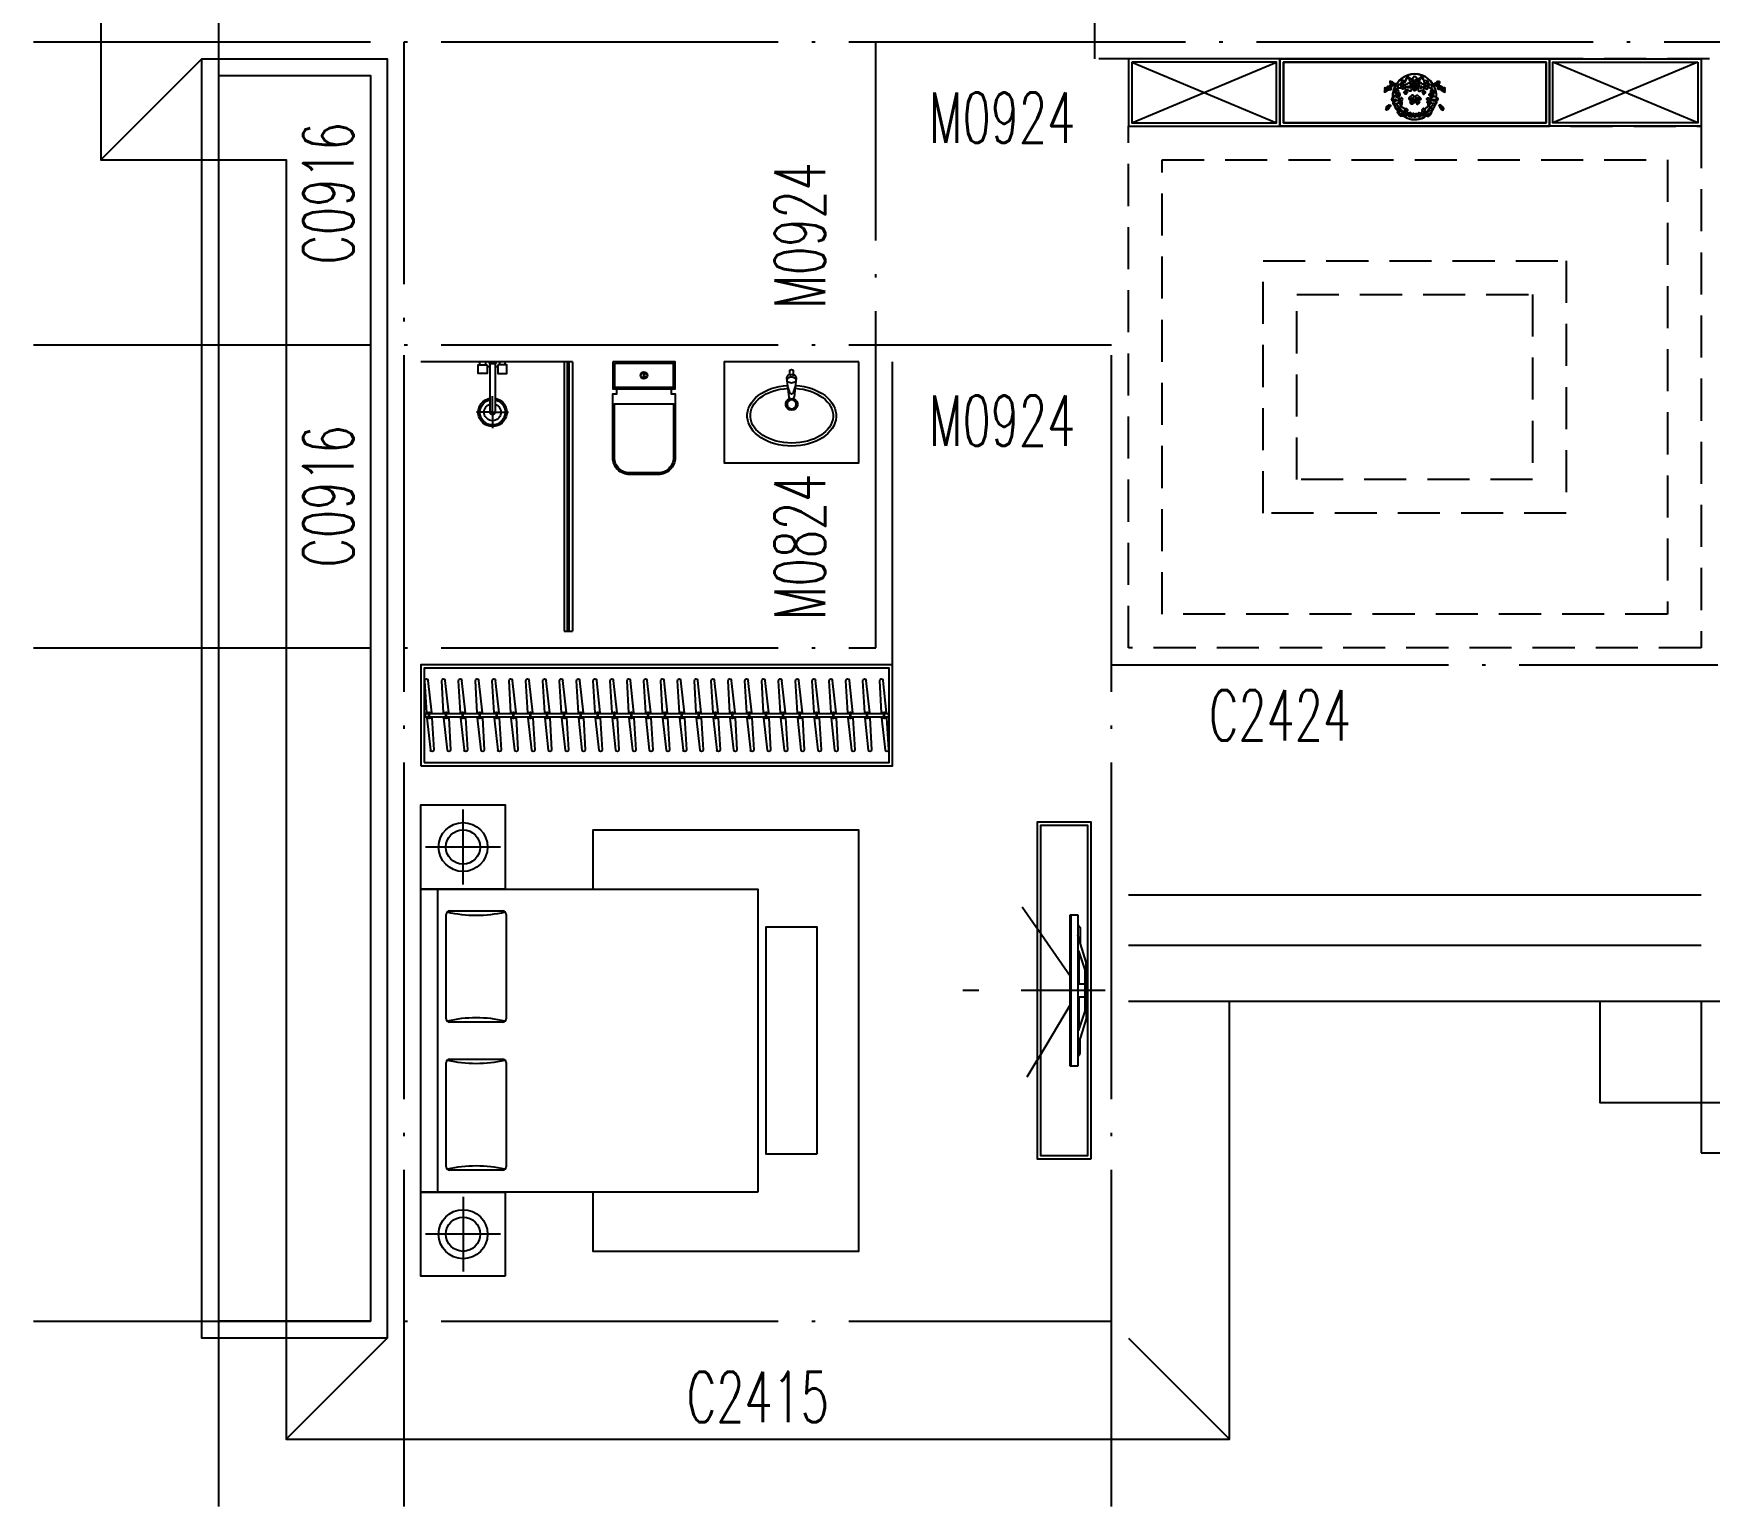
# Model space of a CAD drawing. Extents: x 14112 to 33812, y 15441 to 35841.
# Drawn here: x 14112 to 24062, y 15441 to 24191 of the extents above; entities that cross this region are included whole.
import ezdxf
from ezdxf.enums import TextEntityAlignment as Align

# ---------------------------------------------------------------- set-up
doc = ezdxf.new("R2010")
doc.units = 0
doc.header["$LTSCALE"] = 1000
doc.header["$MEASUREMENT"] = 0
for name, pattern in [('DASHED', [0.75, 0.5, -0.25]), ('DOTE', [2.42, 2, -0.2, 0.02, -0.2]), ('HIDDEN', [0.375, 0.25, -0.125])]:
    doc.linetypes.add(name, pattern=pattern)
for name, color, linetype in [('A-DOTE', 1, 'Continuous'), ('A-GROUND', 2, 'Continuous'), ('A-WALL', 4, 'Continuous'), ('A-WINDOW-TEXT', 7, 'Continuous'), ('A-家具', 254, 'Continuous'), ('A-洁具、厨具', 165, 'Continuous'), ('A-立面看线', 7, 'Continuous')]:
    doc.layers.add(name, color=color, linetype=linetype)
doc.styles.add('_TCH_WINDOW', font='SIMPLEX', dxfattribs={"height": 3.5, "bigfont": 'GBCBIG'})

# ---------------------------------------------------------------- blocks, each defined once
blk = doc.blocks.new('A$C754C7141')
at = {"color": 0}
for p, q in [((0, 20), (0, 640)), ((0, 20), (0, 640)), ((0, 20), (0, 640)), ((20, 660), (335.6, 660)), ((20, 660), (335.6, 660)), ((20, 660), (335.6, 660)), ((355.6, 640), (355.6, 20)), ((355.6, 640), (355.6, 20)), ((355.6, 640), (355.6, 20)), ((335.6, 0), (20, 0)), ((335.6, 0), (20, 0)), ((335.6, 0), (20, 0))]:
    blk.add_line(p, q, dxfattribs=at)
for centre, radius, start, end in [((20, 640), 20, 90, 180), ((20, 640), 20, 90, 180), ((20, 640), 20, 90, 180), ((177.8, 1402.4), 767.7, 257.05826, 282.94174), ((177.8, 1402.4), 767.7, 257.05826, 282.94174), ((177.8, 1402.4), 767.7, 257.05826, 282.94174), ((335.6, 640), 20, 0, 90), ((335.6, 640), 20, 0, 90), ((335.6, 640), 20, 0, 90), ((20, 20), 20, 180, 270), ((20, 20), 20, 180, 270), ((20, 20), 20, 180, 270), ((177.8, -742.4), 767.7, 77.05826, 102.94174), ((177.8, -742.4), 767.7, 77.05826, 102.94174), ((177.8, -742.4), 767.7, 77.05826, 102.94174), ((335.6, 20), 20, 270, 0), ((335.6, 20), 20, 270, 0), ((335.6, 20), 20, 270, 0)]:
    blk.add_arc(centre, radius, start, end, dxfattribs=at)
blk = doc.blocks.new('*U76')
at = {"color": 0}
for p, q in [((-1150, -472.2), (-1150, -27.8)), ((1150, -472.2), (1150, -27.8)), ((-900, -100), (900, -100)), ((-927.8, -250), (-1372.2, -250)), ((927.8, -250), (1372.2, -250))]:
    blk.add_line(p, q, dxfattribs=at)
for points in [[(-900, -2000), (-900, 0), (900, 0), (900, -2000)], [(900, -500), (900, 0), (1400, 0), (1400, -500)], [(-1400, -500), (-1400, 0), (-900, 0), (-900, -500)], [(-675, -2350), (-675, -2050), (675, -2050), (675, -2350)]]:
    blk.add_lwpolyline(points, close=True, dxfattribs=at)
blk.add_lwpolyline([(-900, -1020), (-1250, -1020), (-1250, -2600), (1250, -2600), (1250, -1020), (900, -1020)], dxfattribs=at)
for centre, radius in [((-1150, -250), 145.5), ((-1150, -250), 101.8), ((1150, -250), 145.5), ((1150, -250), 101.8)]:
    blk.add_circle(centre, radius, dxfattribs=at)
at = {"color": 0, "rotation": 90}
for p in [(-110, -505.6), (770, -505.6)]:
    blk.add_blockref('A$C754C7141', p, dxfattribs=at)
blk = doc.blocks.new('*U77')
at = {"color": 0}
blk.add_wipeout([(0, 0), (0, 600), (2800, 600), (2800, 0)], dxfattribs=at)
for p, q in [((34.7, 314.3), (56, 507)), ((64.7, 314.3), (75.9, 505.5)), ((134.7, 314.3), (156, 507)), ((164.7, 314.3), (175.9, 505.5)), ((234.7, 314.3), (256, 507)), ((264.7, 314.3), (275.9, 505.5)), ((334.7, 314.3), (356, 507)), ((364.7, 314.3), (375.9, 505.5)), ((434.7, 314.3), (456, 507)), ((464.7, 314.3), (475.9, 505.5)), ((534.7, 314.3), (556, 507)), ((564.7, 314.3), (575.9, 505.5)), ((634.7, 314.3), (656, 507)), ((664.7, 314.3), (675.9, 505.5)), ((734.7, 314.3), (756, 507)), ((764.7, 314.3), (775.9, 505.5)), ((834.7, 314.3), (856, 507)), ((864.7, 314.3), (875.9, 505.5)), ((934.7, 314.3), (956, 507)), ((964.7, 314.3), (975.9, 505.5)), ((1034.7, 314.3), (1056, 507)), ((1064.7, 314.3), (1075.9, 505.5)), ((1134.7, 314.3), (1156, 507)), ((1164.7, 314.3), (1175.9, 505.5)), ((1234.7, 314.3), (1256, 507)), ((1264.7, 314.3), (1275.9, 505.5)), ((1334.7, 314.3), (1356, 507)), ((1364.7, 314.3), (1375.9, 505.5)), ((1434.7, 314.3), (1456, 507)), ((1464.7, 314.3), (1475.9, 505.5)), ((1534.7, 314.3), (1556, 507)), ((1564.7, 314.3), (1575.9, 505.5)), ((1634.7, 314.3), (1656, 507)), ((1664.7, 314.3), (1675.9, 505.5)), ((1734.7, 314.3), (1756, 507)), ((1764.7, 314.3), (1775.9, 505.5)), ((1834.7, 314.3), (1856, 507)), ((1864.7, 314.3), (1875.9, 505.5)), ((1934.7, 314.3), (1956, 507)), ((1964.7, 314.3), (1975.9, 505.5)), ((2034.7, 314.3), (2056, 507)), ((2064.7, 314.3), (2075.9, 505.5)), ((2134.7, 314.3), (2156, 507)), ((2164.7, 314.3), (2175.9, 505.5)), ((2234.7, 314.3), (2256, 507)), ((2264.7, 314.3), (2275.9, 505.5)), ((2334.7, 314.3), (2356, 507)), ((2364.7, 314.3), (2375.9, 505.5)), ((2434.7, 314.3), (2456, 507)), ((2464.7, 314.3), (2475.9, 505.5)), ((2534.7, 314.3), (2556, 507)), ((2564.7, 314.3), (2575.9, 505.5)), ((2634.7, 314.3), (2656, 507)), ((2664.7, 314.3), (2675.9, 505.5)), ((2734.7, 314.3), (2756, 507)), ((2764.7, 314.3), (2775.9, 505.5)), ((20, 315.2), (25, 315.2)), ((25, 310.2), (2775, 310.2)), ((34.7, 314.3), (47.7, 314.3)), ((47.7, 317.3), (51.7, 317.3)), ((47.7, 317.3), (47.7, 282.7)), ((51.7, 317.3), (51.7, 282.7)), ((51.7, 314.3), (64.7, 314.3)), ((134.7, 314.3), (147.7, 314.3)), ((147.7, 317.3), (151.7, 317.3)), ((147.7, 317.3), (147.7, 282.7)), ((151.7, 317.3), (151.7, 282.7)), ((151.7, 314.3), (164.7, 314.3)), ((234.7, 314.3), (247.7, 314.3)), ((247.7, 317.3), (251.7, 317.3)), ((247.7, 317.3), (247.7, 282.7)), ((251.7, 317.3), (251.7, 282.7)), ((251.7, 314.3), (264.7, 314.3)), ((334.7, 314.3), (347.7, 314.3)), ((347.7, 317.3), (351.7, 317.3)), ((347.7, 317.3), (347.7, 282.7)), ((351.7, 317.3), (351.7, 282.7)), ((351.7, 314.3), (364.7, 314.3)), ((434.7, 314.3), (447.7, 314.3)), ((447.7, 317.3), (451.7, 317.3)), ((447.7, 317.3), (447.7, 282.7)), ((451.7, 317.3), (451.7, 282.7)), ((451.7, 314.3), (464.7, 314.3)), ((534.7, 314.3), (547.7, 314.3)), ((547.7, 317.3), (551.7, 317.3)), ((547.7, 317.3), (547.7, 282.7)), ((551.7, 317.3), (551.7, 282.7)), ((551.7, 314.3), (564.7, 314.3)), ((634.7, 314.3), (647.7, 314.3)), ((647.7, 317.3), (651.7, 317.3)), ((647.7, 317.3), (647.7, 282.7)), ((651.7, 317.3), (651.7, 282.7)), ((651.7, 314.3), (664.7, 314.3)), ((734.7, 314.3), (747.7, 314.3)), ((747.7, 317.3), (751.7, 317.3)), ((747.7, 317.3), (747.7, 282.7)), ((751.7, 317.3), (751.7, 282.7)), ((751.7, 314.3), (764.7, 314.3)), ((834.7, 314.3), (847.7, 314.3)), ((847.7, 317.3), (851.7, 317.3)), ((847.7, 317.3), (847.7, 282.7)), ((851.7, 317.3), (851.7, 282.7)), ((851.7, 314.3), (864.7, 314.3)), ((934.7, 314.3), (947.7, 314.3)), ((947.7, 317.3), (951.7, 317.3)), ((947.7, 317.3), (947.7, 282.7)), ((951.7, 317.3), (951.7, 282.7)), ((951.7, 314.3), (964.7, 314.3)), ((1034.7, 314.3), (1047.7, 314.3)), ((1047.7, 317.3), (1051.7, 317.3)), ((1047.7, 317.3), (1047.7, 282.7)), ((1051.7, 317.3), (1051.7, 282.7)), ((1051.7, 314.3), (1064.7, 314.3)), ((1134.7, 314.3), (1147.7, 314.3)), ((1147.7, 317.3), (1151.7, 317.3)), ((1147.7, 317.3), (1147.7, 282.7)), ((1151.7, 317.3), (1151.7, 282.7)), ((1151.7, 314.3), (1164.7, 314.3)), ((1234.7, 314.3), (1247.7, 314.3)), ((1247.7, 317.3), (1251.7, 317.3)), ((1247.7, 317.3), (1247.7, 282.7)), ((1251.7, 317.3), (1251.7, 282.7)), ((1251.7, 314.3), (1264.7, 314.3)), ((1334.7, 314.3), (1347.7, 314.3)), ((1347.7, 317.3), (1351.7, 317.3)), ((1347.7, 317.3), (1347.7, 282.7)), ((1351.7, 317.3), (1351.7, 282.7)), ((1351.7, 314.3), (1364.7, 314.3)), ((1434.7, 314.3), (1447.7, 314.3)), ((1447.7, 317.3), (1451.7, 317.3)), ((1447.7, 317.3), (1447.7, 282.7)), ((1451.7, 317.3), (1451.7, 282.7)), ((1451.7, 314.3), (1464.7, 314.3)), ((1534.7, 314.3), (1547.7, 314.3)), ((1547.7, 317.3), (1551.7, 317.3)), ((1547.7, 317.3), (1547.7, 282.7)), ((1551.7, 317.3), (1551.7, 282.7)), ((1551.7, 314.3), (1564.7, 314.3)), ((1634.7, 314.3), (1647.7, 314.3)), ((1647.7, 317.3), (1651.7, 317.3)), ((1647.7, 317.3), (1647.7, 282.7)), ((1651.7, 317.3), (1651.7, 282.7)), ((1651.7, 314.3), (1664.7, 314.3)), ((1734.7, 314.3), (1747.7, 314.3)), ((1747.7, 317.3), (1751.7, 317.3)), ((1747.7, 317.3), (1747.7, 282.7)), ((1751.7, 317.3), (1751.7, 282.7)), ((1751.7, 314.3), (1764.7, 314.3)), ((1834.7, 314.3), (1847.7, 314.3)), ((1847.7, 317.3), (1851.7, 317.3)), ((1847.7, 317.3), (1847.7, 282.7)), ((1851.7, 317.3), (1851.7, 282.7)), ((1851.7, 314.3), (1864.7, 314.3)), ((1934.7, 314.3), (1947.7, 314.3)), ((1947.7, 317.3), (1951.7, 317.3)), ((1947.7, 317.3), (1947.7, 282.7)), ((1951.7, 317.3), (1951.7, 282.7)), ((1951.7, 314.3), (1964.7, 314.3)), ((2034.7, 314.3), (2047.7, 314.3)), ((2047.7, 317.3), (2051.7, 317.3)), ((2047.7, 317.3), (2047.7, 282.7)), ((2051.7, 317.3), (2051.7, 282.7)), ((2051.7, 314.3), (2064.7, 314.3)), ((2134.7, 314.3), (2147.7, 314.3)), ((2147.7, 317.3), (2151.7, 317.3)), ((2147.7, 317.3), (2147.7, 282.7)), ((2151.7, 317.3), (2151.7, 282.7)), ((2151.7, 314.3), (2164.7, 314.3)), ((2234.7, 314.3), (2247.7, 314.3)), ((2247.7, 317.3), (2251.7, 317.3)), ((2247.7, 317.3), (2247.7, 282.7)), ((2251.7, 317.3), (2251.7, 282.7)), ((2251.7, 314.3), (2264.7, 314.3)), ((2334.7, 314.3), (2347.7, 314.3)), ((2347.7, 317.3), (2351.7, 317.3)), ((2347.7, 317.3), (2347.7, 282.7)), ((2351.7, 317.3), (2351.7, 282.7)), ((2351.7, 314.3), (2364.7, 314.3)), ((2434.7, 314.3), (2447.7, 314.3)), ((2447.7, 317.3), (2451.7, 317.3)), ((2447.7, 317.3), (2447.7, 282.7)), ((2451.7, 317.3), (2451.7, 282.7)), ((2451.7, 314.3), (2464.7, 314.3)), ((2534.7, 314.3), (2547.7, 314.3)), ((2547.7, 317.3), (2551.7, 317.3)), ((2547.7, 317.3), (2547.7, 282.7)), ((2551.7, 317.3), (2551.7, 282.7)), ((2551.7, 314.3), (2564.7, 314.3)), ((2634.7, 314.3), (2647.7, 314.3)), ((2647.7, 317.3), (2651.7, 317.3)), ((2647.7, 317.3), (2647.7, 282.7)), ((2651.7, 317.3), (2651.7, 282.7)), ((2651.7, 314.3), (2664.7, 314.3)), ((2734.7, 314.3), (2747.7, 314.3)), ((2747.7, 317.3), (2751.7, 317.3)), ((2747.7, 317.3), (2747.7, 282.7)), ((2751.7, 317.3), (2751.7, 282.7)), ((2751.7, 314.3), (2764.7, 314.3)), ((2780, 315.2), (2775, 315.2)), ((20, 284.8), (25, 284.8)), ((34.7, 285.7), (23.5, 94.5)), ((25, 289.8), (2775, 289.8)), ((47.7, 285.7), (34.7, 285.7)), ((64.7, 285.7), (43.4, 93)), ((51.7, 282.7), (47.7, 282.7)), ((64.7, 285.7), (51.7, 285.7)), ((134.7, 285.7), (123.5, 94.5)), ((147.7, 285.7), (134.7, 285.7)), ((164.7, 285.7), (143.4, 93)), ((151.7, 282.7), (147.7, 282.7)), ((164.7, 285.7), (151.7, 285.7)), ((234.7, 285.7), (223.5, 94.5)), ((247.7, 285.7), (234.7, 285.7)), ((264.7, 285.7), (243.4, 93)), ((251.7, 282.7), (247.7, 282.7)), ((264.7, 285.7), (251.7, 285.7)), ((334.7, 285.7), (323.5, 94.5)), ((347.7, 285.7), (334.7, 285.7)), ((364.7, 285.7), (343.4, 93)), ((351.7, 282.7), (347.7, 282.7)), ((364.7, 285.7), (351.7, 285.7)), ((434.7, 285.7), (423.5, 94.5)), ((447.7, 285.7), (434.7, 285.7)), ((464.7, 285.7), (443.4, 93)), ((451.7, 282.7), (447.7, 282.7)), ((464.7, 285.7), (451.7, 285.7)), ((534.7, 285.7), (523.5, 94.5)), ((547.7, 285.7), (534.7, 285.7)), ((564.7, 285.7), (543.4, 93)), ((551.7, 282.7), (547.7, 282.7)), ((564.7, 285.7), (551.7, 285.7)), ((634.7, 285.7), (623.5, 94.5)), ((647.7, 285.7), (634.7, 285.7)), ((664.7, 285.7), (643.4, 93)), ((651.7, 282.7), (647.7, 282.7)), ((664.7, 285.7), (651.7, 285.7)), ((734.7, 285.7), (723.5, 94.5)), ((747.7, 285.7), (734.7, 285.7)), ((764.7, 285.7), (743.4, 93)), ((751.7, 282.7), (747.7, 282.7)), ((764.7, 285.7), (751.7, 285.7)), ((834.7, 285.7), (823.5, 94.5)), ((847.7, 285.7), (834.7, 285.7)), ((864.7, 285.7), (843.4, 93)), ((851.7, 282.7), (847.7, 282.7)), ((864.7, 285.7), (851.7, 285.7)), ((934.7, 285.7), (923.5, 94.5)), ((947.7, 285.7), (934.7, 285.7)), ((964.7, 285.7), (943.4, 93)), ((951.7, 282.7), (947.7, 282.7)), ((964.7, 285.7), (951.7, 285.7)), ((1034.7, 285.7), (1023.5, 94.5)), ((1047.7, 285.7), (1034.7, 285.7)), ((1064.7, 285.7), (1043.4, 93)), ((1051.7, 282.7), (1047.7, 282.7)), ((1064.7, 285.7), (1051.7, 285.7)), ((1134.7, 285.7), (1123.5, 94.5)), ((1147.7, 285.7), (1134.7, 285.7)), ((1164.7, 285.7), (1143.4, 93)), ((1151.7, 282.7), (1147.7, 282.7)), ((1164.7, 285.7), (1151.7, 285.7)), ((1234.7, 285.7), (1223.5, 94.5)), ((1247.7, 285.7), (1234.7, 285.7)), ((1264.7, 285.7), (1243.4, 93)), ((1251.7, 282.7), (1247.7, 282.7)), ((1264.7, 285.7), (1251.7, 285.7)), ((1334.7, 285.7), (1323.5, 94.5)), ((1347.7, 285.7), (1334.7, 285.7)), ((1364.7, 285.7), (1343.4, 93)), ((1351.7, 282.7), (1347.7, 282.7)), ((1364.7, 285.7), (1351.7, 285.7)), ((1434.7, 285.7), (1423.5, 94.5)), ((1447.7, 285.7), (1434.7, 285.7)), ((1464.7, 285.7), (1443.4, 93)), ((1451.7, 282.7), (1447.7, 282.7)), ((1464.7, 285.7), (1451.7, 285.7)), ((1534.7, 285.7), (1523.5, 94.5)), ((1547.7, 285.7), (1534.7, 285.7)), ((1564.7, 285.7), (1543.4, 93)), ((1551.7, 282.7), (1547.7, 282.7)), ((1564.7, 285.7), (1551.7, 285.7)), ((1634.7, 285.7), (1623.5, 94.5)), ((1647.7, 285.7), (1634.7, 285.7)), ((1664.7, 285.7), (1643.4, 93)), ((1651.7, 282.7), (1647.7, 282.7)), ((1664.7, 285.7), (1651.7, 285.7)), ((1734.7, 285.7), (1723.5, 94.5)), ((1747.7, 285.7), (1734.7, 285.7)), ((1764.7, 285.7), (1743.4, 93)), ((1751.7, 282.7), (1747.7, 282.7)), ((1764.7, 285.7), (1751.7, 285.7)), ((1834.7, 285.7), (1823.5, 94.5)), ((1847.7, 285.7), (1834.7, 285.7)), ((1864.7, 285.7), (1843.4, 93)), ((1851.7, 282.7), (1847.7, 282.7)), ((1864.7, 285.7), (1851.7, 285.7)), ((1934.7, 285.7), (1923.5, 94.5)), ((1947.7, 285.7), (1934.7, 285.7)), ((1964.7, 285.7), (1943.4, 93)), ((1951.7, 282.7), (1947.7, 282.7)), ((1964.7, 285.7), (1951.7, 285.7)), ((2034.7, 285.7), (2023.5, 94.5)), ((2047.7, 285.7), (2034.7, 285.7)), ((2064.7, 285.7), (2043.4, 93)), ((2051.7, 282.7), (2047.7, 282.7)), ((2064.7, 285.7), (2051.7, 285.7)), ((2134.7, 285.7), (2123.5, 94.5)), ((2147.7, 285.7), (2134.7, 285.7)), ((2164.7, 285.7), (2143.4, 93)), ((2151.7, 282.7), (2147.7, 282.7)), ((2164.7, 285.7), (2151.7, 285.7)), ((2234.7, 285.7), (2223.5, 94.5)), ((2247.7, 285.7), (2234.7, 285.7)), ((2264.7, 285.7), (2243.4, 93)), ((2251.7, 282.7), (2247.7, 282.7)), ((2264.7, 285.7), (2251.7, 285.7)), ((2334.7, 285.7), (2323.5, 94.5)), ((2347.7, 285.7), (2334.7, 285.7)), ((2364.7, 285.7), (2343.4, 93)), ((2351.7, 282.7), (2347.7, 282.7)), ((2364.7, 285.7), (2351.7, 285.7)), ((2434.7, 285.7), (2423.5, 94.5)), ((2447.7, 285.7), (2434.7, 285.7)), ((2464.7, 285.7), (2443.4, 93)), ((2451.7, 282.7), (2447.7, 282.7)), ((2464.7, 285.7), (2451.7, 285.7)), ((2534.7, 285.7), (2523.5, 94.5)), ((2547.7, 285.7), (2534.7, 285.7)), ((2564.7, 285.7), (2543.4, 93)), ((2551.7, 282.7), (2547.7, 282.7)), ((2564.7, 285.7), (2551.7, 285.7)), ((2634.7, 285.7), (2623.5, 94.5)), ((2647.7, 285.7), (2634.7, 285.7)), ((2664.7, 285.7), (2643.4, 93)), ((2651.7, 282.7), (2647.7, 282.7)), ((2664.7, 285.7), (2651.7, 285.7)), ((2734.7, 285.7), (2723.5, 94.5)), ((2747.7, 285.7), (2734.7, 285.7)), ((2764.7, 285.7), (2743.4, 93)), ((2751.7, 282.7), (2747.7, 282.7)), ((2764.7, 285.7), (2751.7, 285.7)), ((2780, 284.8), (2775, 284.8))]:
    blk.add_line(p, q, dxfattribs=at)
for points in [[(0, 600), (2800, 600), (2800, 0), (0, 0)], [(20, 580), (2780, 580), (2780, 20), (20, 20)]]:
    blk.add_lwpolyline(points, close=True, dxfattribs=at)
for points in [[(25, 284.8), (25, 315.2)], [(2775, 284.8), (2775, 315.2)]]:
    blk.add_lwpolyline(points, dxfattribs=at)
for centre, start, end in [((65.9, 506), 356.96059, 174.28941), ((165.9, 506), 356.96059, 174.28941), ((265.9, 506), 356.96059, 174.28941), ((365.9, 506), 356.96059, 174.28941), ((465.9, 506), 356.96059, 174.28941), ((565.9, 506), 356.96059, 174.28941), ((665.9, 506), 356.96059, 174.28941), ((765.9, 506), 356.96059, 174.28941), ((865.9, 506), 356.96059, 174.28941), ((965.9, 506), 356.96059, 174.28941), ((1065.9, 506), 356.96059, 174.28941), ((1165.9, 506), 356.96059, 174.28941), ((1265.9, 506), 356.96059, 174.28941), ((1365.9, 506), 356.96059, 174.28941), ((1465.9, 506), 356.96059, 174.28941), ((1565.9, 506), 356.96059, 174.28941), ((1665.9, 506), 356.96059, 174.28941), ((1765.9, 506), 356.96059, 174.28941), ((1865.9, 506), 356.96059, 174.28941), ((1965.9, 506), 356.96059, 174.28941), ((2065.9, 506), 356.96059, 174.28941), ((2165.9, 506), 356.96059, 174.28941), ((2265.9, 506), 356.96059, 174.28941), ((2365.9, 506), 356.96059, 174.28941), ((2465.9, 506), 356.96059, 174.28941), ((2565.9, 506), 356.96059, 174.28941), ((2665.9, 506), 356.96059, 174.28941), ((2765.9, 506), 356.96059, 174.28941), ((33.5, 94), 176.96059, 354.28941), ((133.5, 94), 176.96059, 354.28941), ((233.5, 94), 176.96059, 354.28941), ((333.5, 94), 176.96059, 354.28941), ((433.5, 94), 176.96059, 354.28941), ((533.5, 94), 176.96059, 354.28941), ((633.5, 94), 176.96059, 354.28941), ((733.5, 94), 176.96059, 354.28941), ((833.5, 94), 176.96059, 354.28941), ((933.5, 94), 176.96059, 354.28941), ((1033.5, 94), 176.96059, 354.28941), ((1133.5, 94), 176.96059, 354.28941), ((1233.5, 94), 176.96059, 354.28941), ((1333.5, 94), 176.96059, 354.28941), ((1433.5, 94), 176.96059, 354.28941), ((1533.5, 94), 176.96059, 354.28941), ((1633.5, 94), 176.96059, 354.28941), ((1733.5, 94), 176.96059, 354.28941), ((1833.5, 94), 176.96059, 354.28941), ((1933.5, 94), 176.96059, 354.28941), ((2033.5, 94), 176.96059, 354.28941), ((2133.5, 94), 176.96059, 354.28941), ((2233.5, 94), 176.96059, 354.28941), ((2333.5, 94), 176.96059, 354.28941), ((2433.5, 94), 176.96059, 354.28941), ((2533.5, 94), 176.96059, 354.28941), ((2633.5, 94), 176.96059, 354.28941), ((2733.5, 94), 176.96059, 354.28941)]:
    blk.add_arc(centre, 10, start, end, dxfattribs=at)
blk = doc.blocks.new('*U78')
at = {"color": 0}
blk.add_wipeout([(-1000, 531.1), (1000, 531.1), (1000, 209.3), (-1000, 209.3)], dxfattribs=at)
blk.add_lwpolyline([(1000, 531.1), (-1000, 531.1), (-1000, 209.3), (1000, 209.3)], close=True, dxfattribs=at)
blk.add_wipeout([(-449.9, 404.8), (450.1, 404.8), (450.1, 450.9), (391.5, 451.1), (374.5, 465.8), (283.4, 465.8), (167.8, 500), (-168, 500), (-279.8, 465.7), (-374.6, 465.7), (-391.6, 450.9), (-449.9, 450.9)], dxfattribs=at)
at = {"color": 0, "linetype": 'DASHED'}
for p, q in [((0, 614.1), (0, -230.8)), ((-84.8, 404.8), (-585.6, 57.8)), ((84.8, 404.8), (683.1, 49))]:
    blk.add_line(p, q, dxfattribs=at)
at = {"color": 0, "ltscale": 120}
for p, q in [((-167.9, 500), (-327.9, 451)), ((-0.1, 500), (-167.9, 500)), ((-0.1, 500), (167.8, 500)), ((167.8, 500), (327.8, 451)), ((-449.9, 404.8), (-449.9, 450.9)), ((-449.9, 450.9), (450.1, 450.9)), ((450.1, 404.8), (-449.9, 404.8)), ((-391.6, 450.9), (-374.6, 465.7)), ((-374.6, 465.7), (-279.8, 465.7)), ((374.5, 465.8), (283.4, 465.8)), ((391.5, 451.1), (374.5, 465.8)), ((450.1, 450.9), (450.1, 404.8))]:
    blk.add_line(p, q, dxfattribs=at)
at = {"color": 0}
for points in [[(-233.2, 511.1), (-980, 511.1), (-980, 229.3), (980, 229.3), (980, 511.1), (-233.2, 511.1)], [(-449.9, 408.8), (450.1, 408.9)], [(-235.5, 457.3), (-38.9, 457.3), (-38.9, 495.1), (38.8, 495.1), (38.8, 457.4), (235.5, 457.4), (122.3, 495.1), (-122.5, 495.1), (-235.5, 457.3)]]:
    blk.add_lwpolyline(points, dxfattribs=at)
blk = doc.blocks.new('A$C4C12256C')
at = {"color": 0}
for p, q in [((-300, 5, 0), (-300, 95, 0)), ((-300, 2.5, 0), (-300, -2.5, 0)), ((-305, 0, 0), (-395, 0, 0)), ((-302.5, 0, 0), (-297.5, 0, 0)), ((-300, -5, 0), (-300, -95, 0)), ((-295, 0, 0), (-205, 0, 0))]:
    blk.add_line(p, q, dxfattribs=at)
at = {"color": 0, "linetype": 'Continuous'}
for p, q in [((-10, 15), (-300, 15, 0)), ((-30, 32.1, 0), (-30, 15, 0)), ((-30, 32.1, 0), (-30, 15, 0)), ((0, 20), (-10, 20)), ((-10, -20), (-10, 20)), ((-5, -20), (-5, 20)), ((0, -20), (0, 20)), ((-10, -15), (-300, -15, 0)), ((-30, -15, 0), (-30, -32.1, 0)), ((-30, -15, 0), (-30, -32.1, 0)), ((0, -20), (-10, -20))]:
    blk.add_line(p, q, dxfattribs=at)
at = {"color": 0, "linetype": 'Continuous', "elevation": 0}
for points in [[(-18, 32.1), (-69.4, 32.1), (-69.4, 84.9), (-18, 84.9)], [(-18, -32.1), (-69.4, -32.1), (-69.4, -84.9), (-18, -84.9)]]:
    blk.add_lwpolyline(points, close=True, dxfattribs=at)
for points in [[(-18, 75.2), (0, 75.2)], [(0, 41.8), (-18, 41.8)], [(0, -41.8), (-18, -41.8)], [(-18, -75.2), (0, -75.2)]]:
    blk.add_lwpolyline(points, dxfattribs=at)
at = {"color": 0, "linetype": 'Continuous'}
blk.add_arc((-300, 0, 0), 85, 11.53696, 348.46304, dxfattribs=at)
at = {"color": 0}
for radius, start, end in [(75, 11.53696, 348.46304), (50, 17.4576, 342.5424), (15, 90, 270)]:
    blk.add_arc((-300, 0, 0), radius, start, end, dxfattribs=at)
blk = doc.blocks.new('*U63')
at = {"color": 0}
for p, q in [((900, 0), (0, 0)), ((850, 0), (850, -1600)), ((870, -1600), (870, 0)), ((880, -1600), (880, 0)), ((900, 0), (900, -1600))]:
    blk.add_line(p, q, dxfattribs=at)
blk.add_lwpolyline([(850, -1600), (900, -1600)], dxfattribs=at)
at = {"color": 0, "linetype": 'Continuous', "xscale": -1, "rotation": 270}
blk.add_blockref('A$C4C12256C', (425, 0), dxfattribs=at)
blk = doc.blocks.new('海龙工具_洗盆')
at = {"color": 0}
blk.add_lwpolyline([(10.4, -34.8), (10.3, -3.9, 0.376297), (-11, -4), (-10.9, -34.5, -0.272573)], format="xyb", close=True, dxfattribs=at)
for points in [[(-10.9, -27.1, 0.271653), (-28.9, -49.3), (-15.2, -165, 0.760816), (13.9, -165), (26.9, -49.1, 0.255599), (10.4, -27.7)], [(25.5, -61.5, 0.726092), (-27.3, -62.8)], [(-23.6, -94, 0.023079), (-8.4, -142.7, 0.427088), (7, -142.7, 0.023079), (21.9, -93.9)]]:
    blk.add_lwpolyline(points, format="xyb", dxfattribs=at)
blk.add_lwpolyline([(24.4, -71.2), (-0.9, -79.8), (-26.3, -71.4)], dxfattribs=at)
blk.add_circle((-1, -206.6), 27, dxfattribs=at)
blk.add_arc((-1, -206.6), 35.6, 105.72539, 73.60413, dxfattribs=at)
for centre, major_axis, ratio, start_param, end_param in [((-1.5, -274.2), (-263.8, -0.7), 0.685587, -1.488972, 4.621616), ((-1.5, -274), (245.8, 1), 0.663308, 1.649511, 7.763959)]:
    blk.add_ellipse(centre, major_axis=major_axis, ratio=ratio, start_param=start_param, end_param=end_param, dxfattribs=at)
blk = doc.blocks.new('*U44')
at = {"color": 0}
blk.add_lwpolyline([(0, 0), (800, 0), (800, -600), (0, -600)], close=True, dxfattribs=at)
blk.add_blockref('海龙工具_洗盆', (400.3, -46.2), dxfattribs=at)
blk = doc.blocks.new('*U43')
at = {"color": 0, "ltscale": 3}
for points in [[(295, 751.8), (295, 591.4), (665, 591.4), (665, 751.8)], [(305, 741.8), (305, 601.4), (655, 601.4), (655, 741.8)]]:
    blk.add_lwpolyline(points, close=True, dxfattribs=at)
for points in [[(395, 81.8, -0.414214), (295, 181.8), (295, 561.8), (318.1, 561.8), (318.1, 591.4), (641.9, 591.4), (641.9, 561.8), (665, 561.8), (665, 181.8, -0.414214), (565, 81.8)], [(395, 91.8, -0.414214), (305, 181.8), (305, 501.8), (328.1, 501.8), (328.1, 501.8), (631.9, 501.8), (631.9, 501.8), (655, 501.8), (655, 181.8, -0.414214), (565, 91.8)]]:
    blk.add_lwpolyline(points, format="xyb", close=True, dxfattribs=at)
for radius in [20.6, 18.6]:
    blk.add_circle((480, 671.6), radius, dxfattribs=at)
for centre, radius, start, end in [((425.5, 671.6), 54.5, 340.38469, 19.61531), ((512.4, 671.6), 28.6, 145.30424, 214.69576)]:
    blk.add_arc(centre, radius, start, end, dxfattribs=at)
blk = doc.blocks.new('云学贝教学QQ52666049海龙工具_盆栽')
at = {"color": 0}
for points, elevation in [([(-164.5, 47.5), (-173.6, 49.6), (-177.2, 50.5), (-181.4, 49.2), (-178.8, 51.2), (-172.3, 51.1), (-166.1, 52.5), (-161.5, 51.7), (-159.4, 51.1)], 5600), ([(-151.9, 42.4), (-155.2, 40.7), (-158.7, 36.3), (-162.6, 34.6), (-169.4, 29.9), (-175.4, 27.1), (-179.5, 25.1), (-181.2, 26.4), (-181.2, 26.4), (-174.9, 27.4), (-171, 31.2), (-166.5, 35.7), (-161.6, 39.5), (-158.7, 42.3), (-157.5, 44.8)], 5600), ([(-155.7, 48), (-167.4, 46.8), (-177.3, 42.8), (-180.8, 39.6), (-180.9, 37.9), (-180, 37), (-178.8, 38.5), (-177.5, 39.8), (-173.6, 42.1), (-166.3, 44.1)], 5600), ([(-171, 31.2), (-176.4, 29.1), (-179.3, 28.4), (-180.7, 28.6), (-177.9, 31.9), (-172.5, 35.9), (-166.7, 40.2), (-162, 43.3), (-158.8, 44.5)], 5600), ([(-162, 43.3), (-168.1, 42.2), (-175.1, 37.9), (-179.3, 34.1), (-180, 34), (-179.2, 36.1), (-176.9, 39), (-172.2, 41.9), (-166.3, 44.1), (-159.8, 45.5), (-155.3, 45.9)], 5600), ([(-159.8, 48.7), (-166, 50.3), (-172.1, 51.1)], 5600), ([(-168.3, 52.9), (-165.4, 55.2), (-164.2, 56.4), (-162.7, 59.2), (-160.8, 60.1), (-157.2, 59.5), (-156.5, 59.1)], 5600), ([(-160, 53.2), (-163, 54.5), (-165.5, 54.7)], 5600), ([(-159.8, 53.2), (-160.4, 49.6), (-158.7, 50.8), (-156.6, 49.7), (-155.1, 48.6), (-154, 49.2)], 5600), ([(-155.7, 60.7), (-156.1, 55.3), (-157.9, 53.9), (-159.8, 52.7)], 5600), ([(-153.2, 49.5), (-156, 51.8), (-159.1, 52.6)], 5600), ([(-150.6, 51.1), (-153.6, 49.6), (-154.9, 46.4), (-155.2, 45.2), (-156, 44.6), (-152.7, 43.7), (-151.1, 41.5), (-149.1, 41.4), (-144.7, 42.3), (-142.1, 42.9), (-140.4, 45.3), (-139.8, 46.2), (-139, 49.3), (-138.6, 51.3), (-138.6, 54.3), (-139.4, 55.6)], 5600), ([(-155.9, 61.2), (-154.1, 61.4), (-150, 60.5), (-146.9, 59.9)], 5600), ([(-155.5, 56.4), (-153.7, 53.4), (-151.2, 52)], 5600), ([(-143.9, 45.2), (-145.8, 46), (-147.7, 48.1), (-148.4, 47), (-150.3, 47.6), (-150.9, 47.9), (-152.4, 46.4), (-152.8, 46), (-153.4, 45.3)], 5600), ([(-145.5, 43.2), (-148.8, 44.6), (-150.6, 44.1), (-152.5, 44.5)], 5600), ([(-145.9, 55.5), (-146.9, 58.2), (-150.1, 60)], 5600), ([(-139, 56.6), (-140.5, 57.6), (-142.6, 55.5), (-144.1, 55.9), (-146.1, 53.1), (-148.5, 51.7), (-150, 50.7), (-147, 50.2), (-145.1, 49.9), (-142.6, 50), (-140.9, 49.9), (-140.5, 50.8)], 5600), ([(-146.9, 59.9), (-147.2, 63.5), (-145.5, 69.4), (-142.7, 73.7), (-139.6, 77.4), (-139.3, 76.1), (-142, 70.6), (-142.9, 65.7)], 5600), ([(-143, 46.1), (-142.7, 48), (-144.7, 48.1)], 5600), ([(-136.5, 75.3), (-140.8, 67.8), (-141.4, 64), (-141.9, 59.6), (-142.2, 56.9)], 5600), ([(-128.3, 83.4), (-130.1, 77.5), (-132.3, 71.9), (-134.5, 66.3), (-137.8, 62.1), (-140, 59.5), (-141.5, 56.5)], 5600), ([(-128.3, 83.4), (-132.3, 80.8), (-136.3, 74.8), (-139.2, 65.6), (-141.3, 61.7)], 5600), ([(-141, 70.9), (-138.6, 75.7), (-135.1, 79.1), (-132.8, 80.4)], 5600), ([(-132.5, 66.7), (-129, 66.8), (-128.3, 64.7), (-130.7, 62.4), (-134.7, 61.1), (-136.8, 58.9), (-138, 57.6), (-139, 56.3), (-140.1, 55.8)], 5600), ([(-131.5, 73.7), (-127.4, 76), (-124.9, 77.1), (-124.1, 76.2), (-126, 75), (-128.2, 72.9), (-130.4, 71.5), (-123.1, 76.2), (-119.5, 76.9), (-117.9, 76.1), (-123.2, 72.5), (-129.2, 68.3), (-132.4, 66.9)], 5600), ([(-129.5, 79.4), (-127.3, 79.2), (-127.7, 78.3), (-130.2, 77)], 5600), ([(137.5, 86.9), (134.4, 89.1), (130.5, 87.2), (124.3, 79.9), (120.7, 71), (120.7, 65.2), (128.4, 64.1), (132.3, 64.9)], 8000), ([(137.5, 86.9), (142.1, 90), (145.8, 88.8), (145.8, 82.7), (141.2, 73.5), (132.3, 64.9)], 8000), ([(-153.2, -70.2), (-159.6, -77.6), (-169.2, -80.6), (-172.3, -77.9), (-169.8, -76.7), (-173, -74.3), (-169.5, -67.9), (-167.8, -61.2), (-160.7, -56), (-154.6, -50.5), (-145.8, -50.9), (-145.3, -53.1), (-145.3, -53.1), (-145.3, -53.1), (-143.9, -56.3)], 8000), ([(-143.9, -56.3), (-143.9, -56.3), (-147.6, -59.2), (-152.1, -64.9), (-153.2, -70.2)], 8000)]:
    blk.add_lwpolyline(points, dxfattribs=dict(at, elevation=elevation))
at = {"color": 0, "elevation": 8000}
for points in [[(124, 68.3, 0.362489), (141.6, 78.1, 0.120411), (143.8, 86.2)], [(166.5, 48.3, -0.504313), (148, 41.2, -0.338411), (137.3, 44.1, -0.559999), (141.8, 55.5)], [(-147.4, -54.5, 0.168593), (-154.6, -65.2, -0.405058), (-169, -73.4)]]:
    blk.add_lwpolyline(points, format="xyb", dxfattribs=at)
at = {"color": 0}
for centre, radius, start, end in [((-62.1, 102.9), 11.2, 294.30872, 10.13759), ((-41, 106.7), 10.2, 110.09511, 190.18906), ((-41.4, 106.5), 10.2, 26.70281, 107.97021), ((-21.7, 116.4), 11.8, 206.59966, 281.47463), ((-22.3, 117), 12.5, 283.85001, 336.83482), ((-2.3, 108.4), 9.28, 94.44829, 156.77622), ((-2.6, 106.1), 11.6, 28.04407, 92.02431), ((24.3, 120.3), 18.8, 207.90401, 257.29837), ((23.5, 119.8), 18.1, 259.19953, 308.06662), ((41.9, 96.2), 11.8, 66.11063, 127.77752), ((42.4, 97.9), 10, 349.83483, 64.67883), ((-104.7, 27.1), 12.4, 156.12973, 194.84659), ((-86, 33.5), 32.2, 197.35174, 228.76091), ((-108, 28.7), 8.73, 102.43704, 157.23576), ((-112.6, 50.1), 13.1, 282.36133, 326.30744), ((-91.8, 61.3), 10.1, 134.83496, 207.61824), ((-112.7, 50.4), 13.4, 325.23794, 27.3794), ((-93.4, 62.9), 7.95, 71.28985, 135.00431), ((-87.9, 79), 9.16, 251.18228, 310.03764), ((-87.9, 79.1), 9.23, 310.07175, 28.1433), ((-72.5, 87.4), 8.25, 124.72383, 208.25754), ((-72.7, 87.5), 7.96, 53.83813, 124.04848), ((-61.7, 102.6), 10.8, 233.57739, 292.87062), ((64.8, 93.9), 12.7, 169.97233, 235.40369), ((64.4, 93.6), 12.3, 236.09057, 291.19864), ((72.7, 72.2), 10.7, 51.61327, 111.09656), ((73, 72.6), 10.2, 328.27045, 51.53779), ((91.6, 61.1), 11.7, 148.40864, 225.39843), ((90.9, 60.3), 10.6, 225.22447, 292.36833), ((116.4, 9.8), 26.1, 128.25144, 182.64269), ((126.9, 9.3), 36.6, 181.14737, 198.23751), ((97.6, 44), 7, 25.97319, 111.9833), ((92, 40.9), 13.4, 307.79276, 27.44024), ((143.3, 79.1), 9.71, 126.60137, 200.34921), ((142.7, 47.5), 8.26, 310.00379, 48.2432), ((155.9, 46.2), 10.8, 11.30966, 135.79563), ((151.6, 57.6), 5.34, 239.54803, 320.86779), ((-162.6, -69.3), 3.48, 190.59482, 270.14), ((-167.3, -77.4), 9.42, 38.36736, 81.92375), ((101.5, -39.5), 25.9, 163.36695, 189.89591), ((111.2, -38.5), 35.7, 188.84612, 211.34625), ((94.9, -37.1), 18.9, 117.33393, 164.53266), ((80.4, -9.1), 12.6, 297.2567, 356.17931), ((74, -8.2), 19.1, 354.61756, 18.38496)]:
    blk.add_arc(centre, radius, start, end, dxfattribs=at)
at = {"color": 0, "extrusion": (0, 0, -1)}
for major_axis, start_param, end_param in [((0, 135.5), 4.677441, 8.536116), ((0, 103.6), 4.683843, 4.764957), ((0, 103.6), 1.330582, 2.144896), ((0, 135.5), 4.49304, 4.511865), ((0, 135.5), 2.546293, 4.369155)]:
    blk.add_ellipse((-2.2, -1.9), major_axis=major_axis, ratio=0.95394, start_param=start_param, end_param=end_param, dxfattribs=at)
at = {"color": 0}
for centre, major_axis, start_param, end_param in [((19.2, 94.1), (0, 6.01), 0.338538, 2.803054), ((23.5, 97.3), (0, 6.9), 4.517874, 7.492233), ((-115.8, -5.2), (0, 8.61), 4.373375, 7.944442), ((-106.5, 28.2), (0, 6.01), 0.338538, 2.803054), ((-98.1, 8.2), (0, 12.2), -1.10274, 1.10274), ((-98.2, 14), (0, 10.8), 1.603379, 3.630768), ((-102.3, 31.4), (0, 6.9), 4.517874, 7.492233), ((-105.3, 32.1), (0, 10.1), 2.803054, 4.517874), ((-100, -1.7), (0, 12.9), -0.739046, 0.517872), ((-92.6, 6.1), (0, 1.87), 2.666954, 5.830023), ((-91.2, 10.2), (0, 4.98), 3.354917, 5.486597), ((-25.4, -12.5), (0, 11.7), -0.25255, 3.303238), ((-18.5, 62.4), (0, 12.2), -1.10274, 1.10274), ((-18.6, 68.2), (0, 10.8), 1.603379, 3.630768), ((-20.4, 52.5), (0, 12.9), -0.739046, 0.517872), ((-14.4, -0.4), (0, 8.61), 4.373375, 7.944442), ((-12.9, 60.4), (0, 1.87), 2.666954, 5.830023), ((-11.5, 64.4), (0, 4.98), 3.354917, 5.486597), ((0, -9.1), (0, 9.14), 2.830269, 7.151446), ((0.6, 86.8), (0, 6.01), 0.338538, 2.803054), ((0.6, 67.3), (0, 6.01), 0.338538, 2.803054), ((4.8, 90), (0, 6.9), 4.517874, 7.492233), ((1.9, 90.6), (0, 10.1), 2.803054, 4.517874), ((4.8, 70.5), (0, 6.9), 4.517874, 7.492233), ((1.9, 71.1), (0, 10.1), 2.803054, 4.517874), ((14.5, 79.5), (0, 6.01), 0.338538, 2.803054), ((22.5, 60.9), (0, 11.7), -0.25255, 3.303238), ((18.8, 82.7), (0, 6.9), 4.517874, 7.492233), ((15.8, 83.3), (0, 10.1), 2.803054, 4.517874), ((20.5, 97.9), (0, 10.1), 2.803054, 4.517874), ((27.9, 40.2), (0, 9.83), 0.39086, 4.681834), ((33.5, 73), (0, 8.61), 4.373375, 7.944442), ((44.5, 45.9), (0, 9.69), 2.235884, 6.208448), ((47.9, 64.3), (0, 9.14), 2.830269, 7.151446), ((68.1, 67.3), (0, 6.01), 0.338538, 2.803054), ((68.1, 50.2), (0, 6.01), 0.338538, 2.803054), ((72.4, 70.5), (0, 6.9), 4.517874, 7.492233), ((69.4, 71.1), (0, 10.1), 2.803054, 4.517874), ((72.4, 53.4), (0, 6.9), 4.517874, 7.492233), ((69.4, 54), (0, 10.1), 2.803054, 4.517874), ((-126.8, -17.3), (0, 11.7), -0.25255, 3.303238), ((-121.4, -38), (0, 9.83), 0.39086, 4.681834), ((-104.8, -32.3), (0, 9.69), 2.235884, 6.208448), ((-98.9, -50.3), (0, 9.42), 1.421813, 2.26748), ((-101.4, -14), (0, 9.14), 2.830269, 7.151446), ((-98.2, -50.4), (0, 10.1), 0.608579, 1.421813), ((-102, -53), (0, 5.23), 2.26748, 3.332407), ((-100.1, -63.2), (0, 5.19), -0.878806, 0.190815), ((-92.3, -68.8), (0, 4.76), 0.968358, 2.319903), ((-100, -63.2), (0, 5.13), 4.10995, 5.404379), ((-92.5, -69), (0, 4.39), 2.319903, 3.788354), ((-87.1, -76.5), (0, 5), -0.710342, 0.646761), ((-83.3, -18.1), (0, 6.01), 0.338538, 2.803054), ((-82.6, -84.5), (0, 4.17), 0.550946, 2.767302), ((-79, -14.9), (0, 6.9), 4.517874, 7.492233), ((-82, -14.3), (0, 10.1), 2.803054, 4.517874), ((-87.2, -76.6), (0, 5.12), 3.692539, 5.572843), ((-82.5, -84.4), (0, 4.28), 2.767302, 4.072465), ((-76, -89.5), (0, 4.27), -0.374929, 0.930873), ((-71.5, -96.6), (0, 4.29), 0.581428, 2.733857), ((-76, -89.5), (0, 4.22), 3.72302, 5.908256), ((-71.5, -96.6), (0, 4.22), 2.733857, 4.135543), ((-64.3, -101.6), (0, 4.85), -0.297722, 0.99395), ((-64.3, -101.5), (0, 4.79), 4.235778, 5.985464), ((-27.8, -102.7), (0, 6.9), 4.517874, 7.492233), ((-20, -33.2), (0, 9.83), 0.39086, 4.681834), ((-3.4, -27.5), (0, 9.69), 2.235884, 6.208448), ((13.2, -19.5), (0, 6.01), 0.338538, 2.803054), ((17.5, -16.3), (0, 6.9), 4.517874, 7.492233), ((14.5, -15.7), (0, 10.1), 2.803054, 4.517874), ((44.8, -98.6), (0, 6.01), 0.338538, 2.803054), ((47.2, -81.6), (0, 6.01), 0.338538, 2.803054), ((49.1, -95.4), (0, 6.9), 4.517874, 7.492233), ((46.1, -94.8), (0, 10.1), 2.803054, 4.517874), ((51.4, -78.3), (0, 6.9), 4.517874, 7.492233), ((48.4, -77.7), (0, 10.1), 2.803054, 4.517874), ((69.3, -78.9), (0, 11.7), -0.25255, 3.303238), ((74.7, -99.5), (0, 9.83), 0.39086, 4.681834), ((80.3, -66.7), (0, 8.61), 4.373375, 7.944442), ((91.3, -93.8), (0, 9.69), 2.235884, 6.208448), ((94.7, -75.5), (0, 9.14), 2.830269, 7.151446), ((-56.1, -105.9), (0, 4.78), 1.094185, 2.845949), ((-55.9, -105), (0, 5.72), 2.845949, 3.916468), ((-48.1, -113.4), (0, 5.92), -0.274971, 0.774875), ((-48.2, -113.8), (0, 6.41), -1.291247, -0.274971), ((-38, -110.7), (0, 4.79), 1.850345, 3.045523), ((-38, -110.7), (0, 4.86), 3.045523, 3.93337), ((-32, -105.9), (0, 6.01), 0.338538, 2.803054), ((-29.7, -119.2), (0, 7.27), 0.073768, 0.791777), ((-30.7, -102.1), (0, 10.1), 2.803054, 4.517874), ((-29.8, -118.4), (0, 6.52), -1.447581, 0.073768), ((-19.7, -117.1), (0, 4.17), 1.694012, 3.773448), ((-13.4, -110.8), (0, 6.01), 0.338538, 2.803054), ((-19.3, -117.6), (0, 3.53), 3.773448, 4.777499), ((-12.1, -117.2), (0, 4.04), 0.703246, 1.635906), ((-9.1, -107.6), (0, 6.9), 4.517874, 7.492233), ((-12.1, -107), (0, 10.1), 2.803054, 4.517874), ((-11.9, -117.4), (0, 4.35), -1.300217, 0.703246), ((-0.7, -114.1), (0, 7.79), 1.841375, 3.203332), ((-0.8, -113), (0, 8.97), 3.203332, 4.261519), ((14.4, -120.7), (0, 8.78), 0.049175, 1.119926), ((14.4, -119.6), (0, 7.69), -1.27873, 0.049175), ((26.6, -115.8), (0, 5.73), 1.862863, 3.453088), ((26.8, -116.2), (0, 5.24), 3.453088, 5.026981), ((37.4, -112.6), (0, 6.44), 0.498912, 1.885388), ((37.4, -112.7), (0, 6.52), -1.206965, 0.498912), ((49.3, -107.9), (0, 6.83), 1.934627, 3.589356), ((49.3, -107.8), (0, 6.92), 3.589356, 4.744189), ((62.3, -107.4), (0, 6.79), 0.43483, 1.602597), ((62.3, -107.3), (0, 6.65), -0.529384, 0.43483), ((77.1, -108.7), (0, 8.96), 1.479763, 3.165389), ((62.3, -107.3), (0, 6.65), 4.621356, 4.747288), ((76.9, -99.8), (0, 17.8), 3.165389, 3.836017), ((76.7, -99.5), (0, 18.2), 3.836017, 4.500061)]:
    blk.add_ellipse(centre, major_axis=major_axis, ratio=0.95394, start_param=start_param, end_param=end_param, dxfattribs=at)
at = {"color": 0, "extrusion": (0, 0, -1)}
for centre, major_axis in [((-9, 46.4), (0, 3.78)), ((-3.6, 52.1), (0, 3.78)), ((-3.6, 38.8), (0, 3.78)), ((3.6, 46.4), (0, 3.78)), ((35.3, 55.6), (0, 5.21)), ((46.9, 24.4), (0, 3.78)), ((52.3, 30.1), (0, 3.78)), ((52.3, 16.9), (0, 3.78)), ((59.5, 24.4), (0, 3.78)), ((-114.1, -22.7), (0, 5.21)), ((-90.5, -34.1), (0, 3.78)), ((-85.1, -28.4), (0, 3.78)), ((-85.1, -41.7), (0, 3.78)), ((-77.9, -34.1), (0, 3.78)), ((-12.6, -17.8), (0, 5.21)), ((9.5, -35.5), (0, 3.78)), ((14.9, -29.8), (0, 3.78)), ((14.9, -43.1), (0, 3.78)), ((22.2, -35.5), (0, 3.78)), ((82, -84.2), (0, 5.21))]:
    blk.add_ellipse(centre, major_axis=major_axis, ratio=0.95394, dxfattribs=at)
blk = doc.blocks.new('*U66')
at = {"color": 0, "linetype": 'ByBlock'}
for points in [[(-118.7, 0), (-118.7, 400), (1481.3, 400), (1481.3, 0)], [(-98.7, 20), (-98.7, 380), (1461.3, 380), (1461.3, 20)]]:
    blk.add_lwpolyline(points, close=True, dxfattribs=at)
at = {"color": 0}
blk.add_blockref('云学贝教学QQ52666049海龙工具_盆栽', (682.4, 176.1), dxfattribs=at)
blk = doc.blocks.new('*U67')
at = {"color": 0, "linetype": 'ByBlock'}
for p, q in [((20, 20), (880, 380)), ((20, 380), (880, 20))]:
    blk.add_line(p, q, dxfattribs=at)
for points in [[(0, 0), (0, 400), (900, 400), (900, 0)], [(20, 20), (20, 380), (880, 380), (880, 20)]]:
    blk.add_lwpolyline(points, close=True, dxfattribs=at)

msp = doc.modelspace()

# ---------------------------------------------------------------- linework, layer by layer
at = {"layer": 'A-DOTE', "linetype": 'DOTE'}
for p, q in [((15211.9, 15441.3), (15211.9, 35841.3)), ((14111.9, 24141.3), (33811.9, 24141.3)), ((16311.9, 15441.3), (16311.9, 24141.3)), ((19111.9, 20541.3), (19111.9, 24141.3)), ((14111.9, 22341.3), (20511.9, 22341.3)), ((20511.9, 15441.3), (20511.9, 22341.3)), ((14111.9, 20541.3), (19111.9, 20541.3)), ((20511.9, 20441.3), (24111.9, 20441.3)), ((14111.9, 16541.3), (20511.9, 16541.3))]:
    msp.add_line(p, q, dxfattribs=at)
at = {"layer": 'A-GROUND'}
for points in [[(24011.9, 18441.3), (23411.9, 18441.3), (23411.9, 17841.3), (33411.9, 17841.3), (33411.9, 33441.3), (30231.9, 33441.3), (30231.9, 32841.3)], [(15111.9, 24041.3), (14511.9, 23441.3)], [(16211.9, 16441.3), (15611.9, 15841.3)], [(20611.9, 16441.3), (21211.9, 15841.3)]]:
    msp.add_lwpolyline(points, dxfattribs=at)
at = {"layer": 'A-WALL'}
for points in [[(15111.9, 24041.3), (16211.9, 24041.3), (16211.9, 16441.3), (15111.9, 16441.3)], [(24011.9, 17541.3), (32811.9, 17541.3), (32811.9, 18441.3), (24011.9, 18441.3)]]:
    msp.add_lwpolyline(points, close=True, dxfattribs=at)
msp.add_lwpolyline([(24011.9, 18441.3), (20611.9, 18441.3)], dxfattribs=at)
at = {"layer": 'A-立面看线', "linetype": 'HIDDEN'}
for points in [[(20411.9, 29441.3), (27811.9, 29441.3), (27811.9, 24041.3), (20411.9, 24041.3)], [(20611.9, 23641.3), (24011.9, 23641.3), (24011.9, 20541.3), (20611.9, 20541.3)], [(20811.9, 23441.3), (23811.9, 23441.3), (23811.9, 20741.3), (20811.9, 20741.3)], [(21411.9, 22841.3), (23211.9, 22841.3), (23211.9, 21341.3), (21411.9, 21341.3)], [(21611.9, 22641.3), (23011.9, 22641.3), (23011.9, 21541.3), (21611.9, 21541.3)]]:
    msp.add_lwpolyline(points, close=True, dxfattribs=at)
at = {"layer": 'A-立面看线'}
msp.add_lwpolyline([(15211.9, 23941.3), (16111.9, 23941.3), (16111.9, 16541.3), (15211.9, 16541.3)], close=True, dxfattribs=at)
for points in [[(24011.9, 19073.3), (20611.9, 19073.3)], [(24011.9, 18773.3), (20611.9, 18773.3)]]:
    msp.add_lwpolyline(points, dxfattribs=at)

# ---------------------------------------------------------------- block references
at = {"layer": 'A-家具', "xscale": -1, "rotation": 180}
for name, p in [('*U67', (20611.9, 24041.3)), ('*U77', (16411.9, 20441.3))]:
    msp.add_blockref(name, p, dxfattribs=at)
at = {"layer": 'A-家具', "xscale": -1}
for name, p in [('*U66', (22993.2, 23641.3)), ('*U44', (19011.9, 22241.3))]:
    msp.add_blockref(name, p, dxfattribs=at)
at = {"layer": 'A-家具'}
for name, p in [('*U66', (21630.6, 23641.3)), ('*U63', (16411.9, 22241.3))]:
    msp.add_blockref(name, p, dxfattribs=at)
for name, p, rotation in [('*U67', (24011.9, 24041.3), 180), ('*U76', (16411.9, 18208.8), 90.00000000000001)]:
    msp.add_blockref(name, p, dxfattribs=dict(at, rotation=rotation))
at = {"layer": 'A-洁具、厨具'}
msp.add_blockref('*U43', (17255.9, 21489.5), dxfattribs=at)

# ---------------------------------------------------------------- texts
at = {"layer": 'A-WINDOW-TEXT', "style": '_TCH_WINDOW', "width": 0.65}
for s, p in [('M0924', (19861.9, 23691.3)), ('M0924', (19861.9, 21891.3)), ('C2424', (21511.9, 20141.3)), ('C2415', (18411.9, 16091.3))]:
    msp.add_text(s, height=300, dxfattribs=at).set_placement(p, align=Align.MIDDLE_CENTER)
for s, p in [('C0916', (15861.9, 23241.3)), ('M0924', (18661.9, 22991.3)), ('C0916', (15861.9, 21441.3)), ('M0824', (18661.9, 21141.3))]:
    msp.add_text(s, height=300, rotation=90, dxfattribs=at).set_placement(p, align=Align.MIDDLE_CENTER)

# ---------------------------------------------------------------- next in the draw order: linework, layer by layer
at = {"layer": 'A-WALL'}
msp.add_lwpolyline([(16411.9, 19841.3), (19211.9, 19841.3), (19211.9, 22241.3)], dxfattribs=at)

# ---------------------------------------------------------------- next in the draw order: block references
at = {"layer": 'A-家具', "rotation": 270}
msp.add_blockref('*U78', (19860.8, 18506.5), dxfattribs=at)

# ---------------------------------------------------------------- next in the draw order: linework, layer by layer
at = {"layer": 'A-GROUND'}
msp.add_lwpolyline([(19371.9, 30841.3), (19371.9, 31441.3), (19811.9, 31441.3), (19811.9, 32641.3), (14511.9, 32641.3), (14511.9, 23441.3), (15611.9, 23441.3), (15611.9, 15841.3), (21211.9, 15841.3), (21211.9, 18441.3), (20611.9, 18441.3)], dxfattribs=at)

doc.saveas('drawing.dxf')
